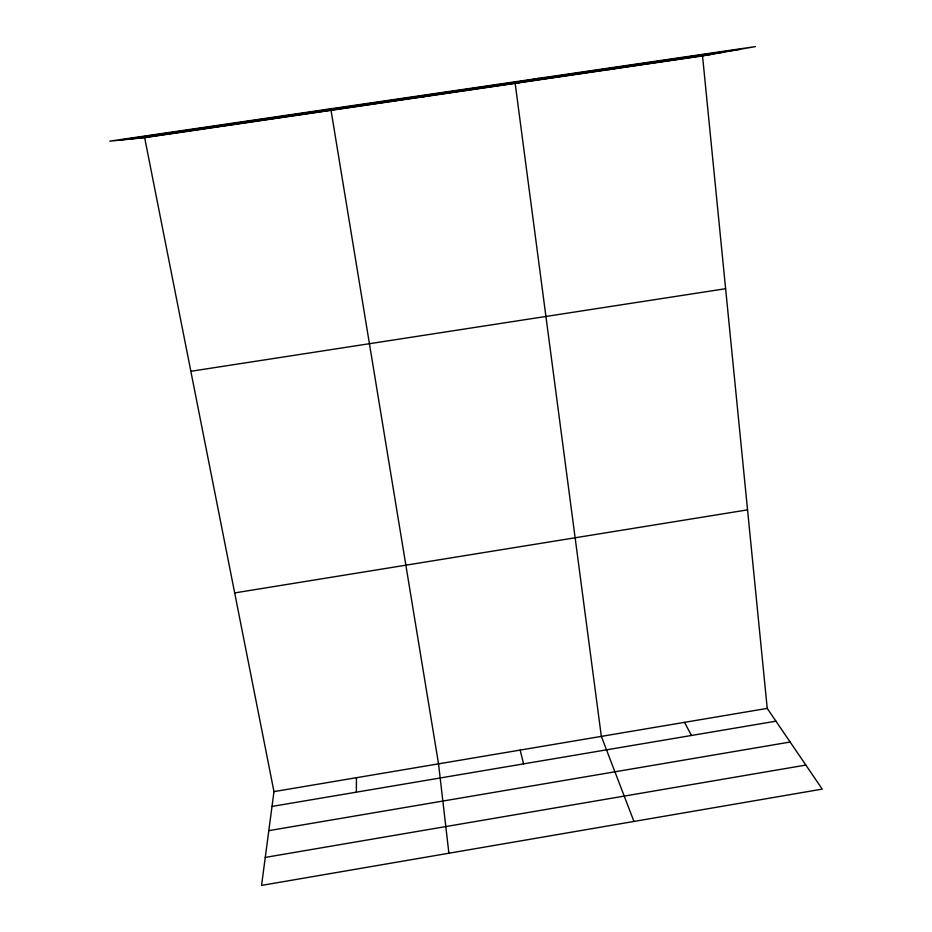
<?xml version="1.0" encoding="UTF-8"?>
<svg xmlns="http://www.w3.org/2000/svg" width="932" height="932" viewBox="0 0 932 932"><rect width="100%" height="100%" fill="white"/><g stroke="black" fill="none" stroke-linecap="round" stroke-linejoin="round"><path stroke-width="1.4" d="M356.327 792.177L356.478 777.696M144.646 137.645L273.973 791.618L261.566 885.4L822.222 789.113L767.234 708.39L702.53 55.908L755.444 46.6L109.778 141.151L144.646 137.645L702.53 55.908M423.384 96.811L424.852 96.346M539.011 78.3L515.163 83.367L601.338 736.385L633.946 821.453M609.132 69.597L615.143 68.467M268.8 830.645L790.15 742.023M265.259 857.417L805.842 765.067M273.973 791.618L767.234 708.39M272.004 806.436L775.948 721.182M234.678 592.915L747.546 509.862M190.85 371.286L725.62 288.71M120.31 140.091L739.484 49.408M130.294 139.089L724.35 52.076M139.218 138.192L710.79 54.464M235.027 124.154L238.126 123.944M325.909 109.498L331.035 110.337L438.541 763.856L448.898 853.223M684.519 722.347L691.462 735.464M520.161 750.085L523.574 763.879"/></g></svg>
